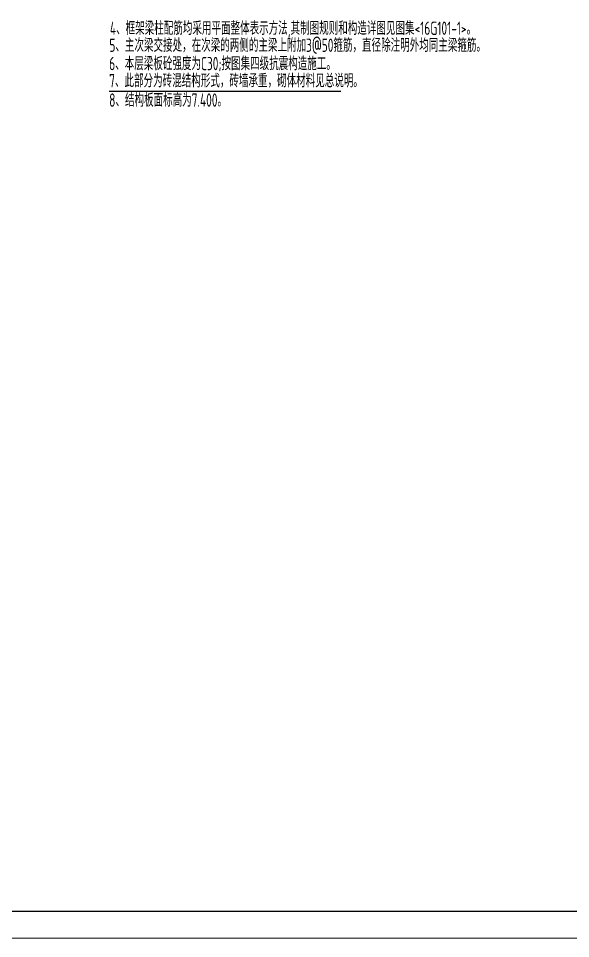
# Model space of a CAD drawing. Extents: x 447413 to 2975780, y -1432727 to 1301644.
# Drawn here: x 2659413 to 2680116, y -1361197 to -1326687 of the extents above; entities that cross this region are included whole.
import ezdxf

# ---------------------------------------------------------------- set-up
doc = ezdxf.new("R2010")
doc.units = 0
doc.header["$LTSCALE"] = 1000
doc.header["$MEASUREMENT"] = 0
for name, color, linetype in [('Dim_2', 101, 'Continuous'), ('TEXT', 6, 'Continuous'), ('图框', 253, 'Continuous')]:
    doc.layers.add(name, color=color, linetype=linetype)
doc.styles.add('TSSD_REIN', font='Tssdeng.shx', dxfattribs={"width": 0.7, "bigfont": 'hztxt.shx'})

# ---------------------------------------------------------------- blocks, each defined once
blk = doc.blocks.new('A1')
at = {"layer": '图框', "color": 2, "const_width": 40}
blk.add_lwpolyline([(2104618, 748109), (2188718, 748109), (2188718, 688709), (2104618, 688709)], close=True, dxfattribs=at)
at = {"layer": '图框', "color": 153, "const_width": 58}
blk.add_lwpolyline([(2107118, 747109), (2181218, 747109), (2181218, 689709), (2107118, 689709)], close=True, dxfattribs=at)

msp = doc.modelspace()

# ---------------------------------------------------------------- linework, layer by layer
at = {"layer": 'Dim_2', "const_width": 50}
msp.add_lwpolyline([(2662809.4, -1329418.2), (2671507.6, -1329418.2)], dxfattribs=at)

# ---------------------------------------------------------------- block references
msp.add_blockref('A1', (512580.2, -2049886, 126000))

# ---------------------------------------------------------------- texts
at = {"layer": 'TEXT', "style": 'TSSD_REIN', "width": 0.65}
for s, p in [('4、框架梁柱配筋均采用平面整体表示方法,其制图规则和构造详图见图集<16G101-1>。', (2662843.5, -1327304.8)), ('5、主次梁交接处，在次梁的两侧的主梁上附加3@50箍筋，直径除注明外均同主梁箍筋。', (2662823.8, -1327943.1)), ('6、本层梁板砼强度为C30;按图集四级抗震构造施工。', (2662816.3, -1328629.9)), ('7、此部分为砖混结构形式，砖墙承重，砌体材料见总说明。', (2662816.3, -1329272.9)), ('8、结构板面标高为7.400。', (2662816.3, -1330000.6))]:
    msp.add_text(s, height=500, dxfattribs=at).set_placement(p)

doc.saveas('drawing.dxf')
